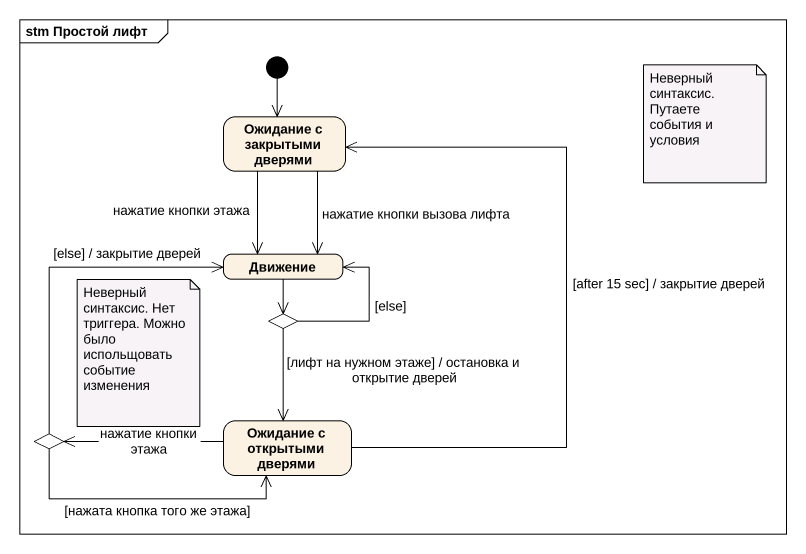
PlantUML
@startuml
mainframe stm Простой лифт
hide empty description
state "Ожидание с закрытыми дверями" as Ожидание_с_закрытыми_дверями
state Движение
state choice1 <<choice>>
state choice2 <<choice>>
state "Ожидание с открытыми дверями" as Ожидание_с_открытыми_дверями
[*] --> Ожидание_с_закрытыми_дверями
Ожидание_с_закрытыми_дверями --> Движение : нажатие кнопки вызова лифта
Ожидание_с_закрытыми_дверями --> Движение : нажатие кнопки этажа
Движение --> choice1
choice1 -up-> Движение : [else]
choice1 --> Ожидание_с_открытыми_дверями : [лифт на нужном этаже] / остановка и открытие дверей
choice2 -up-> Движение : [else] / закрытие дверей
choice2 -right-> Ожидание_с_открытыми_дверями : [нажата кнопка того же этажа]
Ожидание_с_открытыми_дверями -up-> Ожидание_с_закрытыми_дверями : [after 15 sec] / закрытие дверей
Ожидание_с_открытыми_дверями -left-> choice2 : нажатие кнопки этажа
note as N1
  Неверный синтаксис.
  Путаете события и условия
end note
note as N2
  Неверный синтаксис. Нет триггера. Можно было испольщовать событие изменения
end note
@enduml
